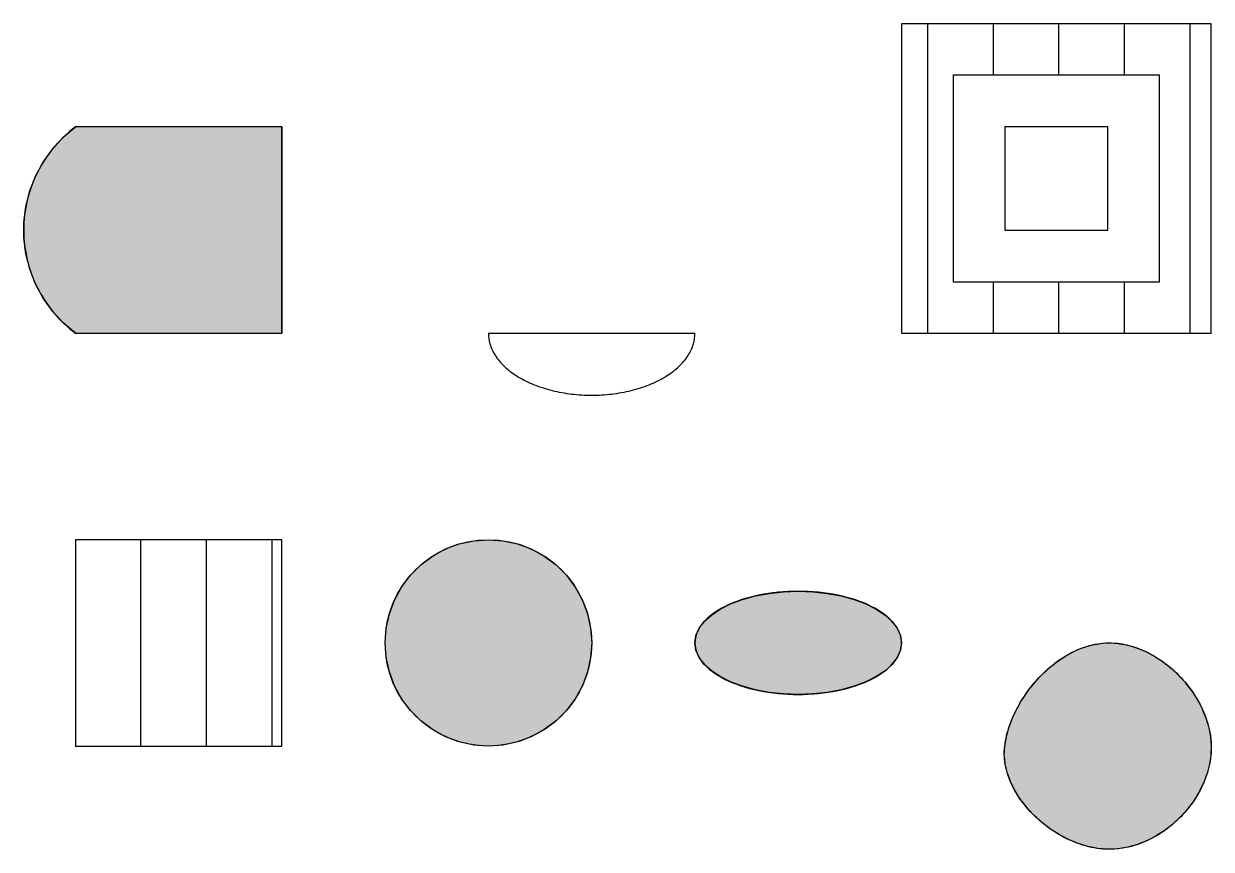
# Model space of a CAD drawing. Extents: x -5 to 190, y -10 to 160.
# Drawn here: x -5 to 110, y -10 to 70 of the extents above; entities that cross this region are included whole.
import ezdxf

# ---------------------------------------------------------------- set-up
doc = ezdxf.new("R2010")
doc.units = 0
doc.layers.get('0').update_dxf_attribs({"linetype": 'CONTINUOUS'})

# ---------------------------------------------------------------- blocks, each defined once
blk = doc.blocks.new('*X2')
at = {"color": 0}
for p, q in [((6.35, 0), (6.35, 20)), ((12.7, 0), (12.7, 20)), ((19.05, 0), (19.05, 20))]:
    blk.add_line(p, q, dxfattribs=at)
blk = doc.blocks.new('*U3')
at = {"linetype": 'CONTINUOUS'}
for p, q in [((35.85, 19.1), (37.18, 19.59)), ((37.18, 19.59), (38.58, 19.9)), ((38.58, 19.9), (40, 20)), ((40, 20), (41.42, 19.9)), ((41.42, 19.9), (42.82, 19.59)), ((42.82, 19.59), (44.15, 19.1)), ((33.45, 17.56), (34.59, 18.41)), ((34.59, 18.41), (35.85, 19.1)), ((44.15, 19.1), (45.41, 18.41)), ((45.41, 18.41), (46.55, 17.56)), ((32.44, 16.55), (33.45, 17.56)), ((46.55, 17.56), (47.56, 16.55)), ((31.59, 15.41), (32.44, 16.55)), ((47.56, 16.55), (48.41, 15.41)), ((30.9, 14.15), (31.59, 15.41)), ((48.41, 15.41), (49.1, 14.15)), ((30.41, 12.82), (30.9, 14.15)), ((49.1, 14.15), (49.59, 12.82)), ((30.1, 11.42), (30.41, 12.82)), ((49.59, 12.82), (49.9, 11.42)), ((30, 10), (30.1, 11.42)), ((49.9, 11.42), (50, 10)), ((30.1, 8.58), (30, 10)), ((50, 10), (49.9, 8.58)), ((30.41, 7.18), (30.1, 8.58)), ((49.9, 8.58), (49.59, 7.18)), ((30.9, 5.85), (30.41, 7.18)), ((49.59, 7.18), (49.1, 5.85)), ((31.59, 4.59), (30.9, 5.85)), ((49.1, 5.85), (48.41, 4.59)), ((32.44, 3.45), (31.59, 4.59)), ((33.45, 2.44), (32.44, 3.45)), ((47.56, 3.45), (46.55, 2.44)), ((48.41, 4.59), (47.56, 3.45)), ((34.59, 1.59), (33.45, 2.44)), ((46.55, 2.44), (45.41, 1.59)), ((35.85, 0.9), (34.59, 1.59)), ((45.41, 1.59), (44.15, 0.9)), ((37.18, 0.41), (35.85, 0.9)), ((38.58, 0.1), (37.18, 0.41)), ((40, 0), (38.58, 0.1)), ((41.42, 0.1), (40, 0)), ((42.82, 0.41), (41.42, 0.1)), ((44.15, 0.9), (42.82, 0.41))]:
    blk.add_line(p, q, dxfattribs=at)
at = {"linetype": 'CONTINUOUS', "extrusion": (0, 0, -1)}
for points in [[(-37.18, 19.59), (-44.15, 19.1), (-35.85, 19.1)], [(-38.58, 19.9), (-42.82, 19.59), (-37.18, 19.59)], [(-37.18, 19.59), (-42.82, 19.59), (-44.15, 19.1)], [(-40, 20), (-41.42, 19.9), (-38.58, 19.9)], [(-38.58, 19.9), (-41.42, 19.9), (-42.82, 19.59)], [(-34.59, 18.41), (-46.55, 17.56), (-33.45, 17.56)], [(-35.85, 19.1), (-45.41, 18.41), (-34.59, 18.41)], [(-34.59, 18.41), (-45.41, 18.41), (-46.55, 17.56)], [(-35.85, 19.1), (-44.15, 19.1), (-45.41, 18.41)], [(-33.45, 17.56), (-47.56, 16.55), (-32.44, 16.55)], [(-33.45, 17.56), (-46.55, 17.56), (-47.56, 16.55)], [(-32.44, 16.55), (-48.41, 15.41), (-31.59, 15.41)], [(-32.44, 16.55), (-47.56, 16.55), (-48.41, 15.41)], [(-31.59, 15.41), (-49.1, 14.15), (-30.9, 14.15)], [(-31.59, 15.41), (-48.41, 15.41), (-49.1, 14.15)], [(-30.9, 14.15), (-49.59, 12.82), (-30.41, 12.82)], [(-30.9, 14.15), (-49.1, 14.15), (-49.59, 12.82)], [(-30.41, 12.82), (-49.9, 11.42), (-30.1, 11.42)], [(-30.41, 12.82), (-49.59, 12.82), (-49.9, 11.42)], [(-30.1, 11.42), (-50, 10), (-30, 10)], [(-30.1, 11.42), (-49.9, 11.42), (-50, 10)], [(-30, 10), (-49.9, 8.58), (-30.1, 8.58)], [(-30, 10), (-50, 10), (-49.9, 8.58)], [(-30.1, 8.58), (-49.59, 7.18), (-30.41, 7.18)], [(-30.1, 8.58), (-49.9, 8.58), (-49.59, 7.18)], [(-30.41, 7.18), (-49.1, 5.85), (-30.9, 5.85)], [(-30.41, 7.18), (-49.59, 7.18), (-49.1, 5.85)], [(-30.9, 5.85), (-48.41, 4.59), (-31.59, 4.59)], [(-30.9, 5.85), (-49.1, 5.85), (-48.41, 4.59)], [(-31.59, 4.59), (-47.56, 3.45), (-32.44, 3.45)], [(-31.59, 4.59), (-48.41, 4.59), (-47.56, 3.45)], [(-32.44, 3.45), (-46.55, 2.44), (-33.45, 2.44)], [(-32.44, 3.45), (-47.56, 3.45), (-46.55, 2.44)], [(-33.45, 2.44), (-45.41, 1.59), (-34.59, 1.59)], [(-33.45, 2.44), (-46.55, 2.44), (-45.41, 1.59)], [(-34.59, 1.59), (-44.15, 0.9), (-35.85, 0.9)], [(-34.59, 1.59), (-45.41, 1.59), (-44.15, 0.9)], [(-35.85, 0.9), (-42.82, 0.41), (-37.18, 0.41)], [(-35.85, 0.9), (-44.15, 0.9), (-42.82, 0.41)], [(-37.18, 0.41), (-41.42, 0.1), (-38.58, 0.1)], [(-37.18, 0.41), (-42.82, 0.41), (-41.42, 0.1)], [(-38.58, 0.1), (-41.42, 0.1), (-40, 0)]]:
    blk.add_solid(points, dxfattribs=at)
blk = doc.blocks.new('*U4')
at = {"linetype": 'CONTINUOUS'}
for p, q in [((68.58, 14.95), (70, 15)), ((70, 15), (71.42, 14.95)), ((63.45, 13.78), (64.59, 14.21)), ((64.59, 14.21), (65.85, 14.55)), ((65.85, 14.55), (67.18, 14.8)), ((67.18, 14.8), (68.58, 14.95)), ((71.42, 14.95), (72.82, 14.8)), ((72.82, 14.8), (74.15, 14.55)), ((74.15, 14.55), (75.41, 14.21)), ((75.41, 14.21), (76.55, 13.78)), ((60.9, 12.08), (61.59, 12.7)), ((61.59, 12.7), (62.44, 13.27)), ((62.44, 13.27), (63.45, 13.78)), ((76.55, 13.78), (77.56, 13.27)), ((77.56, 13.27), (78.41, 12.7)), ((78.41, 12.7), (79.1, 12.08)), ((60.41, 11.41), (60.9, 12.08)), ((79.1, 12.08), (79.59, 11.41)), ((60, 10), (60.1, 10.71)), ((60.1, 10.71), (60.41, 11.41)), ((79.59, 11.41), (79.9, 10.71)), ((79.9, 10.71), (80, 10)), ((60.1, 9.29), (60, 10)), ((60.41, 8.59), (60.1, 9.29)), ((79.9, 9.29), (79.59, 8.59)), ((80, 10), (79.9, 9.29)), ((60.9, 7.92), (60.41, 8.59)), ((79.59, 8.59), (79.1, 7.92)), ((61.59, 7.3), (60.9, 7.92)), ((62.44, 6.73), (61.59, 7.3)), ((78.41, 7.3), (77.56, 6.73)), ((79.1, 7.92), (78.41, 7.3)), ((63.45, 6.22), (62.44, 6.73)), ((64.59, 5.79), (63.45, 6.22)), ((65.85, 5.45), (64.59, 5.79)), ((75.41, 5.79), (74.15, 5.45)), ((76.55, 6.22), (75.41, 5.79)), ((77.56, 6.73), (76.55, 6.22)), ((67.18, 5.2), (65.85, 5.45)), ((68.58, 5.05), (67.18, 5.2)), ((70, 5), (68.58, 5.05)), ((71.42, 5.05), (70, 5)), ((72.82, 5.2), (71.42, 5.05)), ((74.15, 5.45), (72.82, 5.2))]:
    blk.add_line(p, q, dxfattribs=at)
at = {"linetype": 'CONTINUOUS', "extrusion": (0, 0, -1)}
for points in [[(-70, 15), (-71.42, 14.95), (-68.58, 14.95)], [(-64.59, 14.21), (-76.55, 13.78), (-63.45, 13.78)], [(-65.85, 14.55), (-75.41, 14.21), (-64.59, 14.21)], [(-64.59, 14.21), (-75.41, 14.21), (-76.55, 13.78)], [(-67.18, 14.8), (-74.15, 14.55), (-65.85, 14.55)], [(-65.85, 14.55), (-74.15, 14.55), (-75.41, 14.21)], [(-68.58, 14.95), (-72.82, 14.8), (-67.18, 14.8)], [(-67.18, 14.8), (-72.82, 14.8), (-74.15, 14.55)], [(-68.58, 14.95), (-71.42, 14.95), (-72.82, 14.8)], [(-61.59, 12.7), (-79.1, 12.08), (-60.9, 12.08)], [(-62.44, 13.27), (-78.41, 12.7), (-61.59, 12.7)], [(-61.59, 12.7), (-78.41, 12.7), (-79.1, 12.08)], [(-63.45, 13.78), (-77.56, 13.27), (-62.44, 13.27)], [(-62.44, 13.27), (-77.56, 13.27), (-78.41, 12.7)], [(-63.45, 13.78), (-76.55, 13.78), (-77.56, 13.27)], [(-60.9, 12.08), (-79.59, 11.41), (-60.41, 11.41)], [(-60.9, 12.08), (-79.1, 12.08), (-79.59, 11.41)], [(-60.1, 10.71), (-80, 10), (-60, 10)], [(-60.41, 11.41), (-79.9, 10.71), (-60.1, 10.71)], [(-60.1, 10.71), (-79.9, 10.71), (-80, 10)], [(-60.41, 11.41), (-79.59, 11.41), (-79.9, 10.71)], [(-60, 10), (-79.9, 9.29), (-60.1, 9.29)], [(-60, 10), (-80, 10), (-79.9, 9.29)], [(-60.1, 9.29), (-79.59, 8.59), (-60.41, 8.59)], [(-60.1, 9.29), (-79.9, 9.29), (-79.59, 8.59)], [(-60.41, 8.59), (-79.1, 7.92), (-60.9, 7.92)], [(-60.41, 8.59), (-79.59, 8.59), (-79.1, 7.92)], [(-60.9, 7.92), (-78.41, 7.3), (-61.59, 7.3)], [(-60.9, 7.92), (-79.1, 7.92), (-78.41, 7.3)], [(-61.59, 7.3), (-77.56, 6.73), (-62.44, 6.73)], [(-61.59, 7.3), (-78.41, 7.3), (-77.56, 6.73)], [(-62.44, 6.73), (-76.55, 6.22), (-63.45, 6.22)], [(-62.44, 6.73), (-77.56, 6.73), (-76.55, 6.22)], [(-63.45, 6.22), (-75.41, 5.79), (-64.59, 5.79)], [(-63.45, 6.22), (-76.55, 6.22), (-75.41, 5.79)], [(-64.59, 5.79), (-74.15, 5.45), (-65.85, 5.45)], [(-64.59, 5.79), (-75.41, 5.79), (-74.15, 5.45)], [(-65.85, 5.45), (-72.82, 5.2), (-67.18, 5.2)], [(-65.85, 5.45), (-74.15, 5.45), (-72.82, 5.2)], [(-67.18, 5.2), (-71.42, 5.05), (-68.58, 5.05)], [(-67.18, 5.2), (-72.82, 5.2), (-71.42, 5.05)], [(-68.58, 5.05), (-71.42, 5.05), (-70, 5)]]:
    blk.add_solid(points, dxfattribs=at)
blk = doc.blocks.new('*U5')
at = {"linetype": 'CONTINUOUS'}
for p, q in [((96.77, 9.19), (97.33, 9.44)), ((97.33, 9.44), (97.63, 9.54)), ((97.63, 9.54), (98.21, 9.74)), ((98.21, 9.74), (98.53, 9.8)), ((98.53, 9.8), (99.1, 9.92)), ((99.1, 9.92), (99.51, 9.96)), ((99.51, 9.96), (100, 10)), ((100, 10), (100.91, 9.96)), ((100.91, 9.96), (101.11, 9.92)), ((101.11, 9.92), (101.81, 9.8)), ((101.81, 9.8), (102.05, 9.74)), ((102.05, 9.74), (102.71, 9.54)), ((102.71, 9.54), (102.96, 9.44)), ((102.96, 9.44), (103.59, 9.19)), ((94.87, 8.03), (95.12, 8.21)), ((95.12, 8.21), (95.66, 8.58)), ((95.66, 8.58), (95.93, 8.74)), ((95.93, 8.74), (96.48, 9.06)), ((96.48, 9.06), (96.77, 9.19)), ((103.59, 9.19), (103.84, 9.06)), ((103.84, 9.06), (104.44, 8.74)), ((104.44, 8.74), (104.69, 8.58)), ((104.69, 8.58), (105.27, 8.21)), ((105.27, 8.21), (105.5, 8.03)), ((93.41, 6.72), (93.62, 6.93)), ((93.62, 6.93), (94.11, 7.41)), ((94.11, 7.41), (94.35, 7.6)), ((94.35, 7.6), (94.87, 8.03)), ((105.5, 8.03), (106.05, 7.6)), ((106.05, 7.6), (106.26, 7.41)), ((106.26, 7.41), (106.78, 6.93)), ((106.78, 6.93), (106.97, 6.72)), ((92.31, 5.41), (92.75, 5.98)), ((92.75, 5.98), (92.94, 6.19)), ((92.94, 6.19), (93.41, 6.72)), ((106.97, 6.72), (107.46, 6.19)), ((107.46, 6.19), (107.62, 5.98)), ((107.62, 5.98), (108.07, 5.41)), ((91.74, 4.57), (92.15, 5.2)), ((92.15, 5.2), (92.31, 5.41)), ((108.07, 5.41), (108.21, 5.2)), ((108.21, 5.2), (108.62, 4.57)), ((90.8, 2.8), (91.13, 3.52)), ((91.13, 3.52), (91.23, 3.7)), ((91.23, 3.7), (91.6, 4.37)), ((91.6, 4.37), (91.74, 4.57)), ((108.62, 4.57), (108.72, 4.37)), ((108.72, 4.37), (109.08, 3.7)), ((109.08, 3.7), (109.16, 3.52)), ((109.16, 3.52), (109.46, 2.8)), ((90.44, 1.88), (90.73, 2.65)), ((90.73, 2.65), (90.8, 2.8)), ((109.46, 2.8), (109.51, 2.65)), ((109.51, 2.65), (109.74, 1.88)), ((90.17, 0.94), (90.4, 1.77)), ((90.4, 1.77), (90.44, 1.88)), ((109.74, 1.88), (109.77, 1.77)), ((109.77, 1.77), (109.93, 0.94)), ((90, 0), (90.16, 0.88)), ((90.16, 0.88), (90.17, 0.94)), ((109.93, 0.94), (109.93, 0.88)), ((109.93, 0.88), (110, 0)), ((89.96, -0.88), (90, 0)), ((89.97, -0.94), (89.96, -0.88)), ((90.05, -1.77), (89.97, -0.94)), ((109.96, -0.94), (109.82, -1.77)), ((110, 0), (109.96, -0.88)), ((109.96, -0.88), (109.96, -0.94)), ((90.08, -1.88), (90.05, -1.77)), ((90.26, -2.65), (90.08, -1.88)), ((109.81, -1.88), (109.59, -2.65)), ((109.82, -1.77), (109.81, -1.88)), ((90.32, -2.8), (90.26, -2.65)), ((90.59, -3.52), (90.32, -2.8)), ((109.55, -2.8), (109.27, -3.52)), ((109.59, -2.65), (109.55, -2.8)), ((90.68, -3.7), (90.59, -3.52)), ((91.02, -4.37), (90.68, -3.7)), ((91.15, -4.57), (91.02, -4.37)), ((91.54, -5.2), (91.15, -4.57)), ((108.76, -4.57), (108.37, -5.2)), ((108.86, -4.37), (108.76, -4.57)), ((109.2, -3.7), (108.86, -4.37)), ((109.27, -3.52), (109.2, -3.7)), ((91.71, -5.41), (91.54, -5.2)), ((92.16, -5.98), (91.71, -5.41)), ((108.24, -5.41), (107.8, -5.98)), ((108.37, -5.2), (108.24, -5.41)), ((92.35, -6.19), (92.16, -5.98)), ((92.84, -6.72), (92.35, -6.19)), ((93.07, -6.93), (92.84, -6.72)), ((107.16, -6.72), (106.97, -6.93)), ((107.64, -6.19), (107.16, -6.72)), ((107.8, -5.98), (107.64, -6.19)), ((93.6, -7.41), (93.07, -6.93)), ((93.85, -7.6), (93.6, -7.41)), ((94.41, -8.03), (93.85, -7.6)), ((94.69, -8.21), (94.41, -8.03)), ((105.69, -8.03), (105.46, -8.21)), ((106.24, -7.6), (105.69, -8.03)), ((106.45, -7.41), (106.24, -7.6)), ((106.97, -6.93), (106.45, -7.41)), ((95.27, -8.58), (94.69, -8.21)), ((95.57, -8.74), (95.27, -8.58)), ((96.18, -9.06), (95.57, -8.74)), ((96.49, -9.19), (96.18, -9.06)), ((97.11, -9.44), (96.49, -9.19)), ((103.75, -9.19), (103.1, -9.44)), ((104.01, -9.06), (103.75, -9.19)), ((104.63, -8.74), (104.01, -9.06)), ((104.87, -8.58), (104.63, -8.74)), ((105.46, -8.21), (104.87, -8.58)), ((97.44, -9.54), (97.11, -9.44)), ((98.06, -9.74), (97.44, -9.54)), ((98.41, -9.8), (98.06, -9.74)), ((99.03, -9.92), (98.41, -9.8)), ((99.47, -9.96), (99.03, -9.92)), ((100, -10), (99.47, -9.96)), ((100.96, -9.96), (100, -10)), ((101.18, -9.92), (100.96, -9.96)), ((101.92, -9.8), (101.18, -9.92)), ((102.16, -9.74), (101.92, -9.8)), ((102.85, -9.54), (102.16, -9.74)), ((103.1, -9.44), (102.85, -9.54))]:
    blk.add_line(p, q, dxfattribs=at)
at = {"linetype": 'CONTINUOUS', "extrusion": (0, 0, -1)}
for points in [[(-97.33, 9.44), (-103.59, 9.19), (-96.77, 9.19)], [(-97.63, 9.54), (-102.96, 9.44), (-97.33, 9.44)], [(-97.33, 9.44), (-102.96, 9.44), (-103.59, 9.19)], [(-98.21, 9.74), (-102.71, 9.54), (-97.63, 9.54)], [(-97.63, 9.54), (-102.71, 9.54), (-102.96, 9.44)], [(-98.53, 9.8), (-102.05, 9.74), (-98.21, 9.74)], [(-98.21, 9.74), (-102.05, 9.74), (-102.71, 9.54)], [(-99.1, 9.92), (-101.81, 9.8), (-98.53, 9.8)], [(-98.53, 9.8), (-101.81, 9.8), (-102.05, 9.74)], [(-99.51, 9.96), (-101.11, 9.92), (-99.1, 9.92)], [(-99.1, 9.92), (-101.11, 9.92), (-101.81, 9.8)], [(-100, 10), (-100.91, 9.96), (-99.51, 9.96)], [(-99.51, 9.96), (-100.91, 9.96), (-101.11, 9.92)], [(-95.12, 8.21), (-105.5, 8.03), (-94.87, 8.03)], [(-95.66, 8.58), (-105.27, 8.21), (-95.12, 8.21)], [(-95.12, 8.21), (-105.27, 8.21), (-105.5, 8.03)], [(-95.93, 8.74), (-104.69, 8.58), (-95.66, 8.58)], [(-95.66, 8.58), (-104.69, 8.58), (-105.27, 8.21)], [(-96.48, 9.06), (-104.44, 8.74), (-95.93, 8.74)], [(-95.93, 8.74), (-104.44, 8.74), (-104.69, 8.58)], [(-96.77, 9.19), (-103.84, 9.06), (-96.48, 9.06)], [(-96.48, 9.06), (-103.84, 9.06), (-104.44, 8.74)], [(-96.77, 9.19), (-103.59, 9.19), (-103.84, 9.06)], [(-93.62, 6.93), (-106.97, 6.72), (-93.41, 6.72)], [(-94.11, 7.41), (-106.78, 6.93), (-93.62, 6.93)], [(-93.62, 6.93), (-106.78, 6.93), (-106.97, 6.72)], [(-94.35, 7.6), (-106.26, 7.41), (-94.11, 7.41)], [(-94.11, 7.41), (-106.26, 7.41), (-106.78, 6.93)], [(-94.87, 8.03), (-106.05, 7.6), (-94.35, 7.6)], [(-94.35, 7.6), (-106.05, 7.6), (-106.26, 7.41)], [(-94.87, 8.03), (-105.5, 8.03), (-106.05, 7.6)], [(-92.75, 5.98), (-108.07, 5.41), (-92.31, 5.41)], [(-92.94, 6.19), (-107.62, 5.98), (-92.75, 5.98)], [(-92.75, 5.98), (-107.62, 5.98), (-108.07, 5.41)], [(-93.41, 6.72), (-107.46, 6.19), (-92.94, 6.19)], [(-92.94, 6.19), (-107.46, 6.19), (-107.62, 5.98)], [(-93.41, 6.72), (-106.97, 6.72), (-107.46, 6.19)], [(-92.15, 5.2), (-108.62, 4.57), (-91.74, 4.57)], [(-92.31, 5.41), (-108.21, 5.2), (-92.15, 5.2)], [(-92.15, 5.2), (-108.21, 5.2), (-108.62, 4.57)], [(-92.31, 5.41), (-108.07, 5.41), (-108.21, 5.2)], [(-91.13, 3.52), (-109.46, 2.8), (-90.8, 2.8)], [(-91.23, 3.7), (-109.16, 3.52), (-91.13, 3.52)], [(-91.13, 3.52), (-109.16, 3.52), (-109.46, 2.8)], [(-91.6, 4.37), (-109.08, 3.7), (-91.23, 3.7)], [(-91.23, 3.7), (-109.08, 3.7), (-109.16, 3.52)], [(-91.74, 4.57), (-108.72, 4.37), (-91.6, 4.37)], [(-91.6, 4.37), (-108.72, 4.37), (-109.08, 3.7)], [(-91.74, 4.57), (-108.62, 4.57), (-108.72, 4.37)], [(-90.73, 2.65), (-109.74, 1.88), (-90.44, 1.88)], [(-90.8, 2.8), (-109.51, 2.65), (-90.73, 2.65)], [(-90.73, 2.65), (-109.51, 2.65), (-109.74, 1.88)], [(-90.8, 2.8), (-109.46, 2.8), (-109.51, 2.65)], [(-90.4, 1.77), (-109.93, 0.94), (-90.17, 0.94)], [(-90.44, 1.88), (-109.77, 1.77), (-90.4, 1.77)], [(-90.4, 1.77), (-109.77, 1.77), (-109.93, 0.94)], [(-90.44, 1.88), (-109.74, 1.88), (-109.77, 1.77)], [(-90.16, 0.88), (-110, 0), (-90, 0)], [(-90.17, 0.94), (-109.93, 0.88), (-90.16, 0.88)], [(-90.16, 0.88), (-109.93, 0.88), (-110, 0)], [(-90.17, 0.94), (-109.93, 0.94), (-109.93, 0.88)], [(-90, 0), (-109.96, -0.88), (-89.96, -0.88)], [(-89.96, -0.88), (-109.96, -0.94), (-89.97, -0.94)], [(-89.96, -0.88), (-109.96, -0.88), (-109.96, -0.94)], [(-89.97, -0.94), (-109.82, -1.77), (-90.05, -1.77)], [(-89.97, -0.94), (-109.96, -0.94), (-109.82, -1.77)], [(-90, 0), (-110, 0), (-109.96, -0.88)], [(-90.05, -1.77), (-109.81, -1.88), (-90.08, -1.88)], [(-90.05, -1.77), (-109.82, -1.77), (-109.81, -1.88)], [(-90.08, -1.88), (-109.59, -2.65), (-90.26, -2.65)], [(-90.08, -1.88), (-109.81, -1.88), (-109.59, -2.65)], [(-90.26, -2.65), (-109.55, -2.8), (-90.32, -2.8)], [(-90.26, -2.65), (-109.59, -2.65), (-109.55, -2.8)], [(-90.32, -2.8), (-109.27, -3.52), (-90.59, -3.52)], [(-90.32, -2.8), (-109.55, -2.8), (-109.27, -3.52)], [(-90.59, -3.52), (-109.2, -3.7), (-90.68, -3.7)], [(-90.59, -3.52), (-109.27, -3.52), (-109.2, -3.7)], [(-90.68, -3.7), (-108.86, -4.37), (-91.02, -4.37)], [(-90.68, -3.7), (-109.2, -3.7), (-108.86, -4.37)], [(-91.02, -4.37), (-108.76, -4.57), (-91.15, -4.57)], [(-91.02, -4.37), (-108.86, -4.37), (-108.76, -4.57)], [(-91.15, -4.57), (-108.37, -5.2), (-91.54, -5.2)], [(-91.15, -4.57), (-108.76, -4.57), (-108.37, -5.2)], [(-91.54, -5.2), (-108.24, -5.41), (-91.71, -5.41)], [(-91.54, -5.2), (-108.37, -5.2), (-108.24, -5.41)], [(-91.71, -5.41), (-107.8, -5.98), (-92.16, -5.98)], [(-91.71, -5.41), (-108.24, -5.41), (-107.8, -5.98)], [(-92.16, -5.98), (-107.64, -6.19), (-92.35, -6.19)], [(-92.16, -5.98), (-107.8, -5.98), (-107.64, -6.19)], [(-92.35, -6.19), (-107.16, -6.72), (-92.84, -6.72)], [(-92.35, -6.19), (-107.64, -6.19), (-107.16, -6.72)], [(-92.84, -6.72), (-106.97, -6.93), (-93.07, -6.93)], [(-92.84, -6.72), (-107.16, -6.72), (-106.97, -6.93)], [(-93.07, -6.93), (-106.45, -7.41), (-93.6, -7.41)], [(-93.07, -6.93), (-106.97, -6.93), (-106.45, -7.41)], [(-93.6, -7.41), (-106.24, -7.6), (-93.85, -7.6)], [(-93.6, -7.41), (-106.45, -7.41), (-106.24, -7.6)], [(-93.85, -7.6), (-105.69, -8.03), (-94.41, -8.03)], [(-93.85, -7.6), (-106.24, -7.6), (-105.69, -8.03)], [(-94.41, -8.03), (-105.46, -8.21), (-94.69, -8.21)], [(-94.41, -8.03), (-105.69, -8.03), (-105.46, -8.21)], [(-94.69, -8.21), (-104.87, -8.58), (-95.27, -8.58)], [(-94.69, -8.21), (-105.46, -8.21), (-104.87, -8.58)], [(-95.27, -8.58), (-104.63, -8.74), (-95.57, -8.74)], [(-95.27, -8.58), (-104.87, -8.58), (-104.63, -8.74)], [(-95.57, -8.74), (-104.01, -9.06), (-96.18, -9.06)], [(-95.57, -8.74), (-104.63, -8.74), (-104.01, -9.06)], [(-96.18, -9.06), (-103.75, -9.19), (-96.49, -9.19)], [(-96.18, -9.06), (-104.01, -9.06), (-103.75, -9.19)], [(-96.49, -9.19), (-103.1, -9.44), (-97.11, -9.44)], [(-96.49, -9.19), (-103.75, -9.19), (-103.1, -9.44)], [(-97.11, -9.44), (-102.85, -9.54), (-97.44, -9.54)], [(-97.11, -9.44), (-103.1, -9.44), (-102.85, -9.54)], [(-97.44, -9.54), (-102.16, -9.74), (-98.06, -9.74)], [(-97.44, -9.54), (-102.85, -9.54), (-102.16, -9.74)], [(-98.06, -9.74), (-101.92, -9.8), (-98.41, -9.8)], [(-98.06, -9.74), (-102.16, -9.74), (-101.92, -9.8)], [(-98.41, -9.8), (-101.18, -9.92), (-99.03, -9.92)], [(-98.41, -9.8), (-101.92, -9.8), (-101.18, -9.92)], [(-99.03, -9.92), (-100.96, -9.96), (-99.47, -9.96)], [(-99.03, -9.92), (-101.18, -9.92), (-100.96, -9.96)], [(-99.47, -9.96), (-100.96, -9.96), (-100, -10)]]:
    blk.add_solid(points, dxfattribs=at)
blk = doc.blocks.new('*U7')
at = {"linetype": 'CONTINUOUS'}
for p, q in [((-1.18, 59), (0, 60)), ((20, 60), (20, 59)), ((-2.22, 57.86), (-1.18, 59)), ((20, 59), (20, 57.86)), ((-3.11, 56.6), (-2.22, 57.86)), ((20, 57.86), (20, 56.6)), ((-3.85, 55.24), (-3.11, 56.6)), ((20, 56.6), (20, 55.24)), ((-4.41, 53.8), (-3.85, 55.24)), ((20, 55.24), (20, 53.8)), ((-4.79, 52.3), (-4.41, 53.8)), ((20, 53.8), (20, 52.3)), ((-4.98, 50.77), (-4.79, 52.3)), ((20, 52.3), (20, 50.77)), ((-4.98, 49.23), (-4.98, 50.77)), ((20, 50.77), (20, 49.23)), ((-4.79, 47.7), (-4.98, 49.23)), ((20, 49.23), (20, 47.7)), ((-4.41, 46.2), (-4.79, 47.7)), ((20, 47.7), (20, 46.2)), ((-3.85, 44.76), (-4.41, 46.2)), ((20, 46.2), (20, 44.76)), ((-3.11, 43.4), (-3.85, 44.76)), ((20, 44.76), (20, 43.4)), ((-2.22, 42.14), (-3.11, 43.4)), ((20, 43.4), (20, 42.14)), ((-1.18, 41), (-2.22, 42.14)), ((20, 42.14), (20, 41)), ((0, 40), (-1.18, 41)), ((20, 41), (20, 40))]:
    blk.add_line(p, q, dxfattribs=at)
at = {"linetype": 'CONTINUOUS', "extrusion": (0, 0, -1)}
for points in [[(0, 60), (-20, 59), (1.18, 59)], [(0, 60), (-20, 60), (-20, 59)], [(1.18, 59), (-20, 57.86), (2.22, 57.86)], [(1.18, 59), (-20, 59), (-20, 57.86)], [(2.22, 57.86), (-20, 56.6), (3.11, 56.6)], [(2.22, 57.86), (-20, 57.86), (-20, 56.6)], [(3.11, 56.6), (-20, 55.24), (3.85, 55.24)], [(3.11, 56.6), (-20, 56.6), (-20, 55.24)], [(3.85, 55.24), (-20, 53.8), (4.41, 53.8)], [(3.85, 55.24), (-20, 55.24), (-20, 53.8)], [(4.41, 53.8), (-20, 52.3), (4.79, 52.3)], [(4.41, 53.8), (-20, 53.8), (-20, 52.3)], [(4.79, 52.3), (-20, 50.77), (4.98, 50.77)], [(4.79, 52.3), (-20, 52.3), (-20, 50.77)], [(4.98, 50.77), (-20, 49.23), (4.98, 49.23)], [(4.98, 50.77), (-20, 50.77), (-20, 49.23)], [(4.98, 49.23), (-20, 47.7), (4.79, 47.7)], [(4.98, 49.23), (-20, 49.23), (-20, 47.7)], [(4.79, 47.7), (-20, 46.2), (4.41, 46.2)], [(4.79, 47.7), (-20, 47.7), (-20, 46.2)], [(4.41, 46.2), (-20, 44.76), (3.85, 44.76)], [(4.41, 46.2), (-20, 46.2), (-20, 44.76)], [(3.85, 44.76), (-20, 43.4), (3.11, 43.4)], [(3.85, 44.76), (-20, 44.76), (-20, 43.4)], [(3.11, 43.4), (-20, 42.14), (2.22, 42.14)], [(3.11, 43.4), (-20, 43.4), (-20, 42.14)], [(2.22, 42.14), (-20, 41), (1.18, 41)], [(2.22, 42.14), (-20, 42.14), (-20, 41)], [(1.18, 41), (-20, 40), (0, 40)], [(1.18, 41), (-20, 41), (-20, 40)]]:
    blk.add_solid(points, dxfattribs=at)
blk = doc.blocks.new('*X8')
at = {"color": 0}
for p, q in [((82.55, 40), (82.55, 70)), ((88.9, 65), (88.9, 70)), ((95.25, 65), (95.25, 70)), ((101.6, 65), (101.6, 70)), ((107.95, 40), (107.95, 70)), ((88.9, 40), (88.9, 45)), ((95.25, 40), (95.25, 45)), ((101.6, 40), (101.6, 45))]:
    blk.add_line(p, q, dxfattribs=at)

msp = doc.modelspace()

# ---------------------------------------------------------------- linework, layer by layer
for p, q in [((20, 60), (0, 60)), ((20, 40), (20, 60)), ((0, 40), (20, 40)), ((40, 40), (60, 40))]:
    msp.add_line(p, q)
for points in [[(80, 40), (110, 40), (110, 70), (80, 70)], [(85, 45), (105, 45), (105, 65), (85, 65)], [(90, 50), (100, 50), (100, 60), (90, 60)], [(0, 0), (20, 0), (20, 20), (0, 20)]]:
    msp.add_lwpolyline(points, close=True)
for points in [[(40, 40, 0), (40.003, 39.8528, 0), (40.012, 39.7056, 0), (40.0271, 39.5586, 0), (40.0482, 39.4119, 0), (40.0752, 39.2655, 0), (40.1082, 39.1196, 0), (40.1472, 38.9742, 0), (40.1921, 38.8295, 0), (40.243, 38.6854, 0), (40.2997, 38.5421, 0), (40.3622, 38.3997, 0), (40.4306, 38.2583, 0), (40.5047, 38.1179, 0), (40.5846, 37.9787, 0), (40.6701, 37.8406, 0), (40.7612, 37.7039, 0), (40.8579, 37.5686, 0), (40.9601, 37.4347, 0), (41.0678, 37.3023, 0), (41.1808, 37.1716, 0), (41.2991, 37.0426, 0), (41.4227, 36.9154, 0), (41.5515, 36.79, 0), (41.6853, 36.6666, 0), (41.8242, 36.5452, 0), (41.9679, 36.4258, 0), (42.1165, 36.3086, 0), (42.2699, 36.1936, 0), (42.4279, 36.081, 0), (42.5905, 35.9706, 0), (42.7575, 35.8628, 0), (42.9289, 35.7574, 0), (43.1046, 35.6545, 0), (43.2844, 35.5543, 0), (43.4683, 35.4567, 0), (43.6561, 35.3619, 0), (43.8477, 35.2699, 0), (44.043, 35.1808, 0), (44.2419, 35.0945, 0), (44.4443, 35.0112, 0), (44.65, 34.9309, 0), (44.859, 34.8536, 0), (45.071, 34.7795, 0), (45.286, 34.7085, 0), (45.5039, 34.6407, 0), (45.7244, 34.5761, 0), (45.9476, 34.5147, 0), (46.1732, 34.4567, 0), (46.401, 34.402, 0), (46.6311, 34.3507, 0), (46.8632, 34.3028, 0), (47.0972, 34.2584, 0), (47.3329, 34.2173, 0), (47.5702, 34.1798, 0), (47.809, 34.1458, 0), (48.0491, 34.1153, 0), (48.2904, 34.0883, 0), (48.5327, 34.0649, 0), (48.7759, 34.0451, 0), (49.0198, 34.0289, 0), (49.2644, 34.0163, 0), (49.5093, 34.0072, 0), (49.7546, 34.0018, 0), (50, 34, 0), (50.2454, 34.0018, 0), (50.4907, 34.0072, 0), (50.7356, 34.0163, 0), (50.9802, 34.0289, 0), (51.2241, 34.0451, 0), (51.4673, 34.0649, 0), (51.7096, 34.0883, 0), (51.9509, 34.1153, 0), (52.191, 34.1458, 0), (52.4298, 34.1798, 0), (52.6671, 34.2173, 0), (52.9028, 34.2584, 0), (53.1368, 34.3028, 0), (53.3689, 34.3507, 0), (53.599, 34.402, 0), (53.8268, 34.4567, 0), (54.0524, 34.5147, 0), (54.2756, 34.5761, 0), (54.4961, 34.6407, 0), (54.714, 34.7085, 0), (54.929, 34.7795, 0), (55.141, 34.8536, 0), (55.35, 34.9309, 0), (55.5557, 35.0112, 0), (55.7581, 35.0945, 0), (55.957, 35.1808, 0), (56.1523, 35.2699, 0), (56.3439, 35.3619, 0), (56.5317, 35.4567, 0), (56.7156, 35.5543, 0), (56.8954, 35.6545, 0), (57.0711, 35.7574, 0), (57.2425, 35.8628, 0), (57.4095, 35.9706, 0), (57.5721, 36.081, 0), (57.7301, 36.1936, 0), (57.8835, 36.3086, 0), (58.0321, 36.4258, 0), (58.1758, 36.5452, 0), (58.3147, 36.6666, 0), (58.4485, 36.79, 0), (58.5773, 36.9154, 0), (58.7009, 37.0426, 0), (58.8192, 37.1716, 0), (58.9322, 37.3023, 0), (59.0399, 37.4347, 0), (59.1421, 37.5686, 0), (59.2388, 37.7039, 0), (59.3299, 37.8406, 0), (59.4154, 37.9787, 0), (59.4953, 38.1179, 0), (59.5694, 38.2583, 0), (59.6378, 38.3997, 0), (59.7003, 38.5421, 0), (59.757, 38.6854, 0), (59.8079, 38.8295, 0), (59.8528, 38.9742, 0), (59.8918, 39.1196, 0), (59.9248, 39.2655, 0), (59.9518, 39.4119, 0), (59.9729, 39.5586, 0), (59.988, 39.7056, 0), (59.997, 39.8528, 0), (60, 40, 0)], [(80, 10, 0), (79.988, 10.2453, 0), (79.9518, 10.4901, 0), (79.8918, 10.7337, 0), (79.8079, 10.9755, 0), (79.7003, 11.2149, 0), (79.5694, 11.4514, 0), (79.4154, 11.6844, 0), (79.2388, 11.9134, 0), (79.0399, 12.1378, 0), (78.8192, 12.357, 0), (78.5773, 12.5705, 0), (78.3147, 12.7779, 0), (78.0321, 12.9785, 0), (77.7301, 13.172, 0), (77.4095, 13.3578, 0), (77.0711, 13.5355, 0), (76.7156, 13.7048, 0), (76.3439, 13.8651, 0), (75.957, 14.016, 0), (75.5557, 14.1573, 0), (75.141, 14.2886, 0), (74.714, 14.4096, 0), (74.2756, 14.5199, 0), (73.8268, 14.6194, 0), (73.3689, 14.7077, 0), (72.9028, 14.7847, 0), (72.4298, 14.8502, 0), (71.9509, 14.9039, 0), (71.4673, 14.9459, 0), (70.9802, 14.9759, 0), (70.4907, 14.994, 0), (70, 15, 0), (69.5093, 14.994, 0), (69.0198, 14.9759, 0), (68.5327, 14.9459, 0), (68.0491, 14.9039, 0), (67.5702, 14.8502, 0), (67.0972, 14.7847, 0), (66.6311, 14.7077, 0), (66.1732, 14.6194, 0), (65.7244, 14.5199, 0), (65.286, 14.4096, 0), (64.859, 14.2886, 0), (64.4443, 14.1573, 0), (64.043, 14.016, 0), (63.6561, 13.8651, 0), (63.2844, 13.7048, 0), (62.9289, 13.5355, 0), (62.5905, 13.3578, 0), (62.2699, 13.172, 0), (61.9679, 12.9785, 0), (61.6853, 12.7779, 0), (61.4227, 12.5705, 0), (61.1808, 12.357, 0), (60.9601, 12.1378, 0), (60.7612, 11.9134, 0), (60.5846, 11.6844, 0), (60.4306, 11.4514, 0), (60.2997, 11.2149, 0), (60.1921, 10.9755, 0), (60.1082, 10.7337, 0), (60.0482, 10.4901, 0), (60.012, 10.2453, 0), (60, 10, 0), (60.012, 9.75466, 0), (60.0482, 9.50991, 0), (60.1082, 9.26635, 0), (60.1921, 9.02455, 0), (60.2997, 8.7851, 0), (60.4306, 8.54858, 0), (60.5846, 8.31555, 0), (60.7612, 8.08658, 0), (60.9601, 7.86222, 0), (61.1808, 7.64302, 0), (61.4227, 7.42949, 0), (61.6853, 7.22215, 0), (61.9679, 7.0215, 0), (62.2699, 6.82803, 0), (62.5905, 6.64221, 0), (62.9289, 6.46447, 0), (63.2844, 6.29524, 0), (63.6561, 6.13495, 0), (64.043, 5.98396, 0), (64.4443, 5.84265, 0), (64.859, 5.71136, 0), (65.286, 5.59039, 0), (65.7244, 5.48005, 0), (66.1732, 5.3806, 0), (66.6311, 5.29228, 0), (67.0972, 5.2153, 0), (67.5702, 5.14984, 0), (68.0491, 5.09607, 0), (68.5327, 5.05412, 0), (69.0198, 5.02408, 0), (69.5093, 5.00602, 0), (70, 5, 0), (70.4907, 5.00602, 0), (70.9802, 5.02408, 0), (71.4673, 5.05412, 0), (71.9509, 5.09607, 0), (72.4298, 5.14984, 0), (72.9028, 5.2153, 0), (73.3689, 5.29228, 0), (73.8268, 5.3806, 0), (74.2756, 5.48005, 0), (74.714, 5.59039, 0), (75.141, 5.71136, 0), (75.5557, 5.84265, 0), (75.957, 5.98396, 0), (76.3439, 6.13495, 0), (76.7156, 6.29524, 0), (77.0711, 6.46447, 0), (77.4095, 6.64221, 0), (77.7301, 6.82803, 0), (78.0321, 7.0215, 0), (78.3147, 7.22215, 0), (78.5773, 7.42949, 0), (78.8192, 7.64302, 0), (79.0399, 7.86222, 0), (79.2388, 8.08658, 0), (79.4154, 8.31555, 0), (79.5694, 8.54858, 0), (79.7003, 8.7851, 0), (79.8079, 9.02455, 0), (79.8918, 9.26635, 0), (79.9518, 9.50991, 0), (79.988, 9.75466, 0), (80, 10, 0)], [(90, 0, 0), (90.0353, 0.25221, 0), (90.0782, 0.50529, 0), (90.1285, 0.75905, 0), (90.1862, 1.01328, 0), (90.2511, 1.26779, 0), (90.323, 1.52238, 0), (90.4019, 1.77685, 0), (90.4876, 2.03102, 0), (90.58, 2.28467, 0), (90.6789, 2.53761, 0), (90.7842, 2.78966, 0), (90.8958, 3.0406, 0), (91.0136, 3.29024, 0), (91.1375, 3.53839, 0), (91.2672, 3.78485, 0), (91.4027, 4.02941, 0), (91.5438, 4.2719, 0), (91.6904, 4.51209, 0), (91.8425, 4.74981, 0), (91.9997, 4.98485, 0), (92.1621, 5.21702, 0), (92.3295, 5.44612, 0), (92.5018, 5.67194, 0), (92.6788, 5.8943, 0), (92.8604, 6.113, 0), (93.0464, 6.32784, 0), (93.2368, 6.53863, 0), (93.4315, 6.74515, 0), (93.6302, 6.94723, 0), (93.8328, 7.14466, 0), (94.0393, 7.33725, 0), (94.2495, 7.52479, 0), (94.4632, 7.7071, 0), (94.6804, 7.88397, 0), (94.9009, 8.0552, 0), (95.1246, 8.22061, 0), (95.3513, 8.37999, 0), (95.5809, 8.53314, 0), (95.8133, 8.67987, 0), (96.0484, 8.81999, 0), (96.286, 8.95329, 0), (96.526, 9.07957, 0), (96.7683, 9.19865, 0), (97.0127, 9.31032, 0), (97.2591, 9.41439, 0), (97.5074, 9.51065, 0), (97.7574, 9.59892, 0), (98.0091, 9.679, 0), (98.2622, 9.75068, 0), (98.5167, 9.81377, 0), (98.7724, 9.86808, 0), (99.0293, 9.9134, 0), (99.2871, 9.94955, 0), (99.5457, 9.97631, 0), (99.8051, 9.99351, 0), (100.065, 10.0009, 0), (100.325, 9.9985, 0), (100.586, 9.98638, 0), (100.847, 9.96474, 0), (101.107, 9.93376, 0), (101.368, 9.89361, 0), (101.627, 9.84448, 0), (101.887, 9.78655, 0), (102.145, 9.71998, 0), (102.402, 9.64497, 0), (102.658, 9.56168, 0), (102.913, 9.47029, 0), (103.166, 9.37099, 0), (103.418, 9.26395, 0), (103.667, 9.14934, 0), (103.915, 9.02735, 0), (104.16, 8.89816, 0), (104.403, 8.76194, 0), (104.643, 8.61887, 0), (104.88, 8.46913, 0), (105.114, 8.31289, 0), (105.345, 8.15033, 0), (105.572, 7.98164, 0), (105.797, 7.80699, 0), (106.017, 7.62656, 0), (106.233, 7.44052, 0), (106.445, 7.24905, 0), (106.653, 7.05234, 0), (106.857, 6.85056, 0), (107.056, 6.64388, 0), (107.25, 6.43249, 0), (107.439, 6.21656, 0), (107.622, 5.99627, 0), (107.801, 5.7718, 0), (107.974, 5.54333, 0), (108.141, 5.31103, 0), (108.302, 5.07508, 0), (108.457, 4.83567, 0), (108.606, 4.59296, 0), (108.748, 4.34714, 0), (108.884, 4.09839, 0), (109.013, 3.84688, 0), (109.134, 3.59278, 0), (109.249, 3.33629, 0), (109.356, 3.07757, 0), (109.456, 2.8168, 0), (109.548, 2.55417, 0), (109.632, 2.28985, 0), (109.708, 2.02401, 0), (109.775, 1.75684, 0), (109.834, 1.48852, 0), (109.885, 1.21921, 0), (109.926, 0.94911, 0), (109.959, 0.67838, 0), (109.983, 0.4072, 0), (109.997, 0.13576, 0), (110.001, -0.13576, 0), (109.996, -0.4072, 0), (109.982, -0.67838, 0), (109.958, -0.94911, 0), (109.925, -1.21921, 0), (109.883, -1.48852, 0), (109.833, -1.75684, 0), (109.774, -2.02401, 0), (109.706, -2.28985, 0), (109.631, -2.55417, 0), (109.547, -2.8168, 0), (109.455, -3.07757, 0), (109.356, -3.33629, 0), (109.249, -3.59278, 0), (109.134, -3.84688, 0), (109.012, -4.09839, 0), (108.883, -4.34714, 0), (108.748, -4.59296, 0), (108.605, -4.83567, 0), (108.456, -5.07508, 0), (108.3, -5.31103, 0), (108.138, -5.54333, 0), (107.97, -5.7718, 0), (107.796, -5.99627, 0), (107.616, -6.21656, 0), (107.431, -6.43249, 0), (107.24, -6.64388, 0), (107.044, -6.85056, 0), (106.843, -7.05234, 0), (106.636, -7.24905, 0), (106.425, -7.44052, 0), (106.21, -7.62656, 0), (105.989, -7.80699, 0), (105.765, -7.98164, 0), (105.536, -8.15033, 0), (105.304, -8.31289, 0), (105.067, -8.46913, 0), (104.827, -8.61887, 0), (104.584, -8.76194, 0), (104.337, -8.89816, 0), (104.087, -9.02735, 0), (103.834, -9.14934, 0), (103.578, -9.26395, 0), (103.319, -9.37099, 0), (103.058, -9.47029, 0), (102.795, -9.56168, 0), (102.53, -9.64497, 0), (102.262, -9.71998, 0), (101.993, -9.78655, 0), (101.722, -9.84448, 0), (101.449, -9.89361, 0), (101.175, -9.93376, 0), (100.9, -9.96474, 0), (100.624, -9.98638, 0), (100.347, -9.9985, 0), (100.069, -10.0009, 0), (99.7913, -9.99351, 0), (99.5129, -9.97631, 0), (99.2343, -9.94955, 0), (98.9558, -9.9134, 0), (98.6777, -9.86808, 0), (98.4001, -9.81377, 0), (98.1233, -9.75068, 0), (97.8474, -9.679, 0), (97.5727, -9.59892, 0), (97.2995, -9.51065, 0), (97.0279, -9.41439, 0), (96.7581, -9.31032, 0), (96.4904, -9.19865, 0), (96.2249, -9.07957, 0), (95.962, -8.95329, 0), (95.7017, -8.81999, 0), (95.4444, -8.67987, 0), (95.1903, -8.53314, 0), (94.9394, -8.37999, 0), (94.6922, -8.22061, 0), (94.4488, -8.0552, 0), (94.2093, -7.88397, 0), (93.9741, -7.7071, 0), (93.7434, -7.52479, 0), (93.5173, -7.33725, 0), (93.296, -7.14466, 0), (93.0799, -6.94723, 0), (92.8691, -6.74515, 0), (92.6638, -6.53863, 0), (92.4642, -6.32784, 0), (92.2706, -6.113, 0), (92.0831, -5.8943, 0), (91.9021, -5.67194, 0), (91.7277, -5.44612, 0), (91.5601, -5.21702, 0), (91.3995, -4.98485, 0), (91.2462, -4.74981, 0), (91.1003, -4.51209, 0), (90.9622, -4.2719, 0), (90.8319, -4.02941, 0), (90.7098, -3.78485, 0), (90.596, -3.53839, 0), (90.4908, -3.29024, 0), (90.3944, -3.0406, 0), (90.3069, -2.78966, 0), (90.2286, -2.53761, 0), (90.1598, -2.28467, 0), (90.1006, -2.03102, 0), (90.0513, -1.77685, 0), (90.012, -1.52238, 0), (89.983, -1.26779, 0), (89.9645, -1.01328, 0), (89.9568, -0.75905, 0), (89.96, -0.50529, 0), (89.9743, -0.25221, 0), (90, 0, 0)]]:
    msp.add_polyline3d(points)
msp.add_circle((40, 10), 10)
msp.add_arc((7.5, 50), 12.5, 126.8698976, 233.1301024)

# ---------------------------------------------------------------- block references
at = {"linetype": 'CONTINUOUS'}
for name in ['*X8', '*U7', '*X2', '*U3', '*U4', '*U5']:
    msp.add_blockref(name, (0, 0), dxfattribs=at)

doc.saveas('drawing.dxf')
